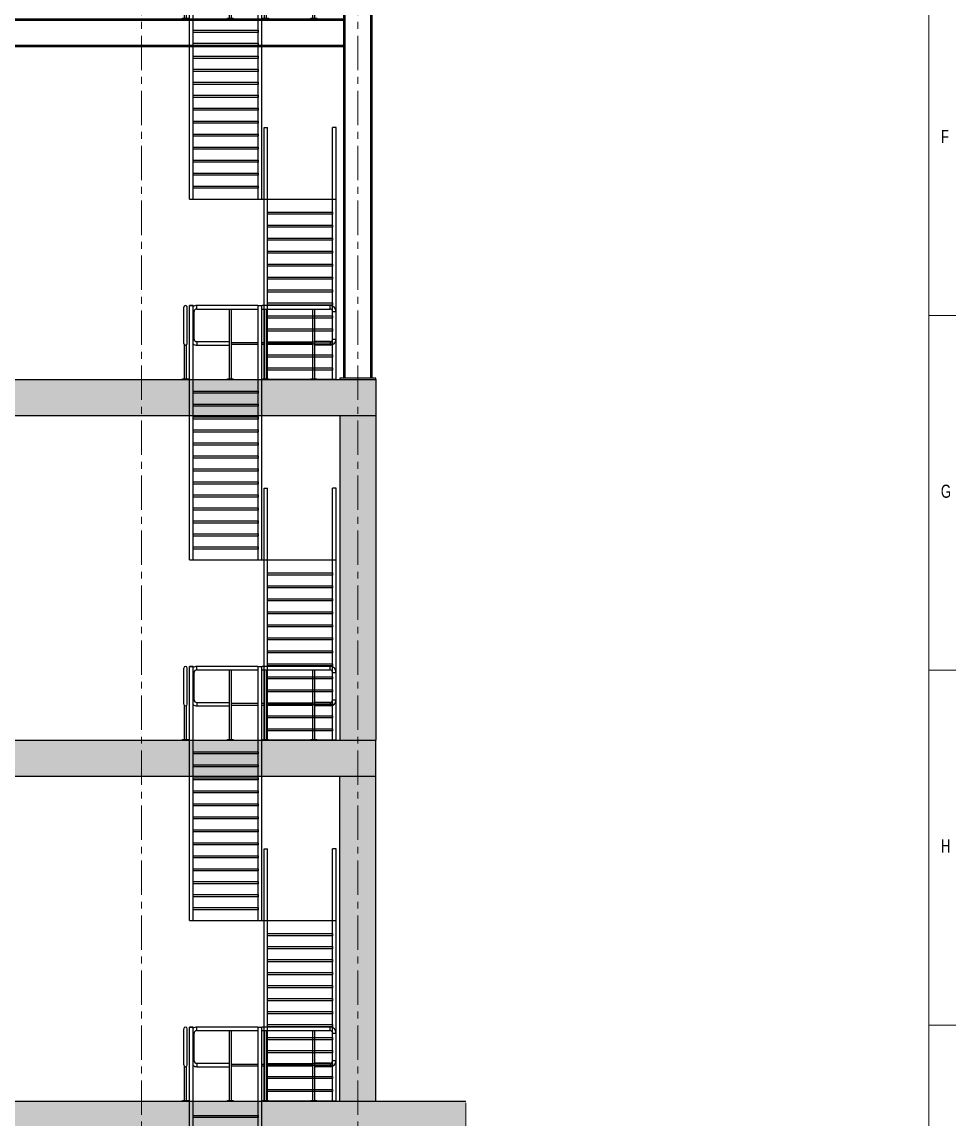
# Model space of a CAD drawing. Header units: millimetres. Extents: x 3220 to 226993, y 817 to 176024.
# Drawn here: x 130748 to 143603, y 77292 to 92497 of the extents above; entities that cross this region are included whole.
import ezdxf

# ---------------------------------------------------------------- set-up
doc = ezdxf.new("R2010")
doc.units = ezdxf.units.MM
doc.linetypes.add('AXES', pattern=[50.8, 31.75, -6.35, 6.35, -6.35])
doc.layers.add('Axe', color=1, linetype='AXES', lineweight=9)
doc.styles.add('SLDTEXTSTYLE0', font='TXT', dxfattribs={"width": 0.75})

# ---------------------------------------------------------------- blocks, each defined once
blk = doc.blocks.new('section 7-6')
h = blk.add_hatch()
h.set_pattern_fill('AR-CONC', color=256, scale=3)
h.set_pattern_definition([(50, (0, 2000), (546.554, -47.817), [57.15, -628.65]), (355, (0, 2000), (-105.73, 573.17), [45.72, -502.922]), (100.4514, (45.55, 1996), (440.824, 525.353), [48.57, -534.27]), (46.1842, (0, 2152.4), (813.237, -126.127), [85.725, -942.975]), (96.6356, (67.8, 2141.9), (712.212, 742.278), [72.855, -801.407]), (351.184, (0, 2152.4), (712.212, 742.28), [68.58, -754.38]), (21, (76.2, 2114.3), (454.843, -306.796), [57.15, -628.65]), (326, (76.2, 2114.3), (185.406, 552.564), [45.72, -502.92]), (71.4514, (114.1, 2088.73), (640.249, 245.768), [48.57, -534.27]), (37.5, (0, 2000), (9.2658, 253.6651), [0, -496.824, 0, -510.54, 0, -504.825]), (7.5, (0, 2000), (200.459, 300.5417), [0, -291.084, 0, -485.394, 0, -192.405]), (327.5, (-169.93, 2000), (406.7718, -17.1862), [0, -190.5, 0, -594.36, 0, -788.67]), (317.5, (-246.13, 2000), (444.3875, 76.2795), [0, -247.65, 0, -394.716, 0, -560.07])])
h.paths.add_polyline_path([(0, 9500), (-250, 9500), (-250, 5000), (0, 5000)])
h.paths.add_polyline_path([(250, 9500), (0, 9500), (0, 5000), (250, 5000)])
h.paths.add_polyline_path([(0, 10000), (-250, 10000), (-250, 9500), (0, 9500)])
h.paths.add_polyline_path([(3000, 10000), (0, 10000), (0, 9500), (250, 9500), (3000, 9500)])
h.paths.add_polyline_path([(6000, 10000), (3000, 10000), (3000, 9500), (6000, 9500)])
h.paths.add_polyline_path([(9000, 10000), (6000, 10000), (6000, 9500), (9000, 9500)])
h.paths.add_polyline_path([(12000, 10000), (9000, 10000), (9000, 9500), (12000, 9500)])
h.paths.add_polyline_path([(15000, 10000), (12000, 10000), (12000, 9500), (15000, 9500)])
h.paths.add_polyline_path([(15000, 10000), (15000, 9500), (15250, 9500), (17750, 9500), (15000, 9500)])
h.paths.add_polyline_path([(15000, 9500), (14750, 9500), (14750, 5000), (15000, 5000)])
h.paths.add_polyline_path([(15250, 9500), (15000, 9500), (15000, 5000), (15250, 5000)])
h.paths.add_polyline_path([(15250, 10000), (15000, 10000), (15000, 9500), (15250, 9500)], flags=17)
h = blk.add_hatch()
h.set_pattern_fill('AR-CONC', color=256, scale=3)
h.set_pattern_definition([(50, (0, 1000), (546.554, -47.817), [57.15, -628.65]), (355, (0, 1000), (-105.73, 573.17), [45.72, -502.922]), (100.4514, (45.55, 996), (440.824, 525.353), [48.57, -534.27]), (46.184, (0, 1152.4), (813.237, -126.127), [85.725, -942.975]), (96.6356, (67.8, 1141.9), (712.212, 742.28), [72.855, -801.407]), (351.184, (0, 1152.4), (712.212, 742.28), [68.58, -754.38]), (21, (76.2, 1114.3), (454.843, -306.796), [57.15, -628.65]), (326, (76.2, 1114.3), (185.406, 552.564), [45.72, -502.92]), (71.4514, (114.1, 1088.73), (640.25, 245.768), [48.57, -534.27]), (37.5, (0, 1000), (9.2658, 253.665), [0, -496.824, 0, -510.54, 0, -504.825]), (7.5, (0, 1000), (200.459, 300.5417), [0, -291.084, 0, -485.394, 0, -192.405]), (327.5, (-169.93, 1000), (406.7718, -17.1862), [0, -190.5, 0, -594.36, 0, -788.67]), (317.5, (-246.13, 1000), (444.3875, 76.2795), [0, -247.65, 0, -394.716, 0, -560.07])])
h.paths.add_polyline_path([(0, 4500), (-250, 4500), (-250, 0), (0, 0)])
h.paths.add_polyline_path([(250, 4500), (0, 4500), (0, 0), (250, 0)])
h.paths.add_polyline_path([(0, 5000), (-250, 5000), (-250, 4500), (0, 4500)])
h.paths.add_polyline_path([(3000, 5000), (0, 5000), (0, 4500), (250, 4500), (3000, 4500)])
h.paths.add_polyline_path([(6000, 5000), (3000, 5000), (3000, 4500), (3250, 4500), (6000, 4500)])
h.paths.add_polyline_path([(9000, 5000), (6000, 5000), (6000, 4500), (6250, 4500), (9000, 4500)])
h.paths.add_polyline_path([(12000, 5000), (9000, 5000), (9000, 4500), (9250, 4500), (12000, 4500)])
h.paths.add_polyline_path([(15000, 5000), (12000, 5000), (12000, 4500), (12250, 4500), (15000, 4500)])
h.paths.add_polyline_path([(14750, 5000), (15000, 5000), (15000, 4500), (14750, 4500)], flags=17)
h.paths.add_polyline_path([(15000, 5000), (14750, 5000), (14750, 4500), (15000, 4500)], flags=17)
h.paths.add_polyline_path([(15250, 5000), (15000, 5000), (15000, 4500), (15250, 4500)])
h.paths.add_polyline_path([(15250, 4500), (15000, 4500), (15000, 0), (15250, 0)])
h.paths.add_polyline_path([(15000, 4500), (14750, 4500), (14750, 0), (15000, 0)])
h = blk.add_hatch()
h.set_pattern_fill('AR-CONC', color=256, scale=3)
h.paths.add_polyline_path([(-250, 0), (-1500, 0), (-1500, -500), (-250, -500)])
h.paths.add_polyline_path([(0, 0), (-250, 0), (-250, -500), (0, -500)])
h.paths.add_polyline_path([(250, 0), (0, 0), (0, -500), (250, -500)])
h.paths.add_polyline_path([(3000, 0), (250, 0), (250, -500), (3000, -500)])
h.paths.add_polyline_path([(6000, 0), (3000, 0), (3000, -500), (3250, -500), (6000, -500)])
h.paths.add_polyline_path([(9000, 0), (6000, 0), (6000, -500), (6250, -500), (9000, -500)])
h.paths.add_polyline_path([(12000, 0), (9000, 0), (9000, -500), (9250, -500), (12000, -500)])
h.paths.add_polyline_path([(14750, 0), (12000, 0), (12000, -500), (14750, -500)])
h.paths.add_polyline_path([(14750, 0), (14750, -500)])
h.paths.add_polyline_path([(15000, 0), (14750, 0), (14750, -500), (15000, -500)])
h.paths.add_polyline_path([(15250, 0), (15000, 0), (15000, -500), (15250, -500)])
h.paths.add_polyline_path([(16500, 0), (15250, 0), (15250, -500), (16500, -500)])
for p, q in [((-250, 10000), (15250, 10000)), ((15250, 10000), (15250, 5000)), ((250, 9500), (14750, 9500)), ((14750, 9500), (14750, 5000)), ((14750, 9500), (15250, 9500)), ((-1500, 0), (16500, 0))]:
    blk.add_line(p, q)
for points in [[(15195, 31980), (15195, 10020), (14805, 10020), (14805, 31980)], [(14824, 10020), (14824, 31980), (15176, 31980), (15176, 10020)], [(14805, 14610), (9130, 14610), (9130, 15000), (14805, 15000)], [(9130, 14981), (14805, 14981), (14805, 14629), (9130, 14629)], [(14750, 10000), (15250, 10000), (15250, 10020), (14750, 10020)]]:
    blk.add_lwpolyline(points, close=True)
for points in [[(-250, 0), (-250, 5000), (15250, 5000)], [(15250, 0), (15250, 5000)], [(250, 0), (250, 4500), (15250, 4500)], [(14750, 0), (14750, 4500)]]:
    blk.add_lwpolyline(points)
at = {"layer": 'Axe', "ltscale": 15}
for p, q in [((12000, -4000), (12000, 32506)), ((15000, -4000), (15000, 32000)), ((15000, -4000), (15000, 32000)), ((16500, -500), (16500, 0))]:
    blk.add_line(p, q, dxfattribs=at)
blk = doc.blocks.new('A1 E1-200')
at = {"color": 1, "linetype": 'Continuous', "lineweight": 18}
blk.add_line((-1960, 1960), (-1960, 114440), dxfattribs=at)
at = {"color": 5, "linetype": 'Continuous', "lineweight": 15}
for p, q in [((-1959, 58212), (-979, 58212)), ((-979, 48414), (-1959, 48414)), ((-979, 38616), (-1959, 38616))]:
    blk.add_line(p, q, dxfattribs=at)
at = {"color": 5, "linetype": 'Continuous', "lineweight": 15, "char_height": 363, "attachment_point": 1, "style": 'SLDTEXTSTYLE0'}
for s, insert in [('F', (-1632, 63340)), ('G', (-1632, 53542)), ('H', (-1632, 43744))]:
    blk.add_mtext(s, dxfattribs=dict(at, insert=insert))
blk = doc.blocks.new('escalier 5 m L')
at = {"color": 76}
for p, q in [((-81, 5500, 0), (-81, 6000, 0)), ((-33, 5500, 0), (-33, 6000, 0)), ((48, 6024, 0), (0, 6024, 0)), ((0, 2500, 0), (0, 6024, 0)), ((0, 6024, 0), (48, 6024, 0)), ((48, 2500, 0), (48, 6024, 0)), ((63, 5940, 0), (48, 5940, 0)), ((63, 5560, 0), (63, 5940, 0)), ((946, 6024, 0), (99, 6024, 0)), ((99, 5976, 0), (99, 6024, 0)), ((99, 5976, 0), (946, 5976, 0)), ((553, 5008, 0), (553, 5976, 0)), ((579, 5008, 0), (579, 5976, 0)), ((946, 6024, 0), (1006, 6024, 0)), ((952, 6024, 0), (1000, 6024, 0)), ((952, 2500, 0), (952, 6024, 0)), ((1000, 2500, 0), (1000, 6024, 0)), ((1948, 6024, 0), (1006, 6024, 0)), ((1006, 5976, 0), (1948, 5976, 0)), ((1041, 5008), (1041, 5976)), ((1067, 5008), (1067, 5976)), ((1710, 5008, 0), (1710, 5976, 0)), ((1736, 5008, 0), (1736, 5976, 0)), ((1948, 5976, 0), (1948, 6024, 0)), ((1984, 5560, 0), (1984, 5940, 0)), ((1984, 5940, 0), (2032, 5940, 0)), ((2032, 5560, 0), (2032, 5940, 0)), ((-70, 5008, 0), (-70, 5480, 0)), ((-44, 5008, 0), (-44, 5480, 0)), ((63, 5560, 0), (48, 5560, 0)), ((99, 5524, 0), (553, 5524, 0)), ((99, 5524, 0), (99, 5476, 0)), ((99, 5476, 0), (553, 5476, 0)), ((581, 5513, 0), (952, 5513, 0)), ((581, 5487, 0), (952, 5487, 0)), ((1000, 5513, 0), (1041, 5513, 0)), ((1000, 5487, 0), (1041, 5487, 0)), ((1067, 5513, 0), (1710, 5513, 0)), ((1067, 5487, 0), (1710, 5487, 0)), ((1948, 5524, 0), (1736, 5524, 0)), ((1948, 5476, 0), (1736, 5476, 0)), ((1948, 5524, 0), (1948, 5476, 0)), ((1984, 5560, 0), (2032, 5560, 0)), ((1032, 3494, 0), (1080, 3494, 0)), ((1032, 0), (1032, 3494, 0)), ((1080, 0), (1080, 3494, 0)), ((2032, 3494, 0), (1984, 3494, 0)), ((1984, 0), (1984, 3494, 0)), ((2032, 0), (2032, 3494, 0)), ((0, 2500, 0), (2032, 2500, 0)), ((2032, 0), (1032, 0))]:
    blk.add_line(p, q, dxfattribs=at)
at = {"color": 76, "elevation": 0}
for points in [[(-17, 5000), (-97, 5000), (-97, 5008), (-17, 5008)], [(606, 5000), (526, 5000), (526, 5008), (606, 5008)], [(1094, 5000), (1014, 5000), (1014, 5008), (1094, 5008)], [(1763, 5000), (1683, 5000), (1683, 5008), (1763, 5008)]]:
    blk.add_lwpolyline(points, close=True, dxfattribs=at)
at = {"color": 5, "elevation": 0}
for points in [[(952, 4810), (48, 4810), (48, 4840), (952, 4840)], [(952, 4630), (48, 4630), (48, 4660), (952, 4660)], [(952, 4450), (48, 4450), (48, 4480), (952, 4480)], [(952, 4270), (48, 4270), (48, 4300), (952, 4300)], [(952, 4090), (48, 4090), (48, 4120), (952, 4120)], [(952, 3910), (48, 3910), (48, 3940), (952, 3940)], [(952, 3730), (48, 3730), (48, 3760), (952, 3760)], [(952, 3550), (48, 3550), (48, 3580), (952, 3580)], [(952, 3370), (48, 3370), (48, 3400), (952, 3400)], [(952, 3190), (48, 3190), (48, 3220), (952, 3220)], [(952, 3010), (48, 3010), (48, 3040), (952, 3040)], [(952, 2830), (48, 2830), (48, 2860), (952, 2860)], [(952, 2650), (48, 2650), (48, 2680), (952, 2680)], [(1984, 2290), (1080, 2290), (1080, 2320), (1984, 2320)], [(1984, 2110), (1080, 2110), (1080, 2140), (1984, 2140)], [(1984, 1930), (1080, 1930), (1080, 1960), (1984, 1960)], [(1984, 1750), (1080, 1750), (1080, 1780), (1984, 1780)], [(1984, 1570), (1080, 1570), (1080, 1600), (1984, 1600)], [(1984, 1390), (1080, 1390), (1080, 1420), (1984, 1420)], [(1984, 1210), (1080, 1210), (1080, 1240), (1984, 1240)], [(1984, 1030), (1080, 1030), (1080, 1060), (1984, 1060)], [(1984, 850), (1080, 850), (1080, 880), (1984, 880)], [(1984, 670), (1080, 670), (1080, 700), (1984, 700)], [(1984, 490), (1080, 490), (1080, 520), (1984, 520)], [(1984, 310), (1080, 310), (1080, 340), (1984, 340)], [(1984, 130), (1080, 130), (1080, 160), (1984, 160)]]:
    blk.add_lwpolyline(points, close=True, dxfattribs=at)
at = {"color": 76}
for centre, radius, start, end in [((-57, 6000, 0), 24, 0, 180), ((99, 5940, 0), 84, 90, 127.3832), ((99, 5940, 0), 36, 90, 180), ((1948, 5940, 0), 84, 0, 90), ((1948, 5940, 0), 36, 0, 90), ((-57, 5500, 0), 24, 180, 0), ((99, 5560, 0), 84, 232.6168, 270), ((99, 5560, 0), 36, 180, 270), ((1948, 5560, 0), 36, 270, 0), ((1948, 5560, 0), 84, 270, 0)]:
    blk.add_arc(centre, radius, start, end, dxfattribs=at)
blk = doc.blocks.new('escalier 3.5 m L')
at = {"color": 76}
for p, q in [((-2113, 4000, 0), (-2113, 4500, 0)), ((-2065, 4000, 0), (-2065, 4500, 0)), ((-1984, 4524, 0), (-2032, 4524, 0)), ((-2032, 940, 0), (-2032, 4524, 0)), ((-2032, 4524, 0), (-1984, 4524, 0)), ((-1984, 940, 0), (-1984, 4524, 0)), ((-1969, 4440, 0), (-1984, 4440, 0)), ((-1969, 4060, 0), (-1969, 4440, 0)), ((-1086, 4524, 0), (-1933, 4524, 0)), ((-1933, 4476, 0), (-1933, 4524, 0)), ((-1933, 4476, 0), (-1086, 4476, 0)), ((-1479, 3508, 0), (-1479, 4476, 0)), ((-1453, 3508, 0), (-1453, 4476, 0)), ((-1086, 4524, 0), (-1026, 4524, 0)), ((-1080, 4524, 0), (-1032, 4524, 0)), ((-1080, 940, 0), (-1080, 4524, 0)), ((-1032, 940, 0), (-1032, 4524, 0)), ((-84, 4524, 0), (-1026, 4524, 0)), ((-1026, 4476, 0), (-84, 4476, 0)), ((-991, 3508, 0), (-991, 4476, 0)), ((-965, 3508, 0), (-965, 4476, 0)), ((-322, 3508, 0), (-322, 4476, 0)), ((-296, 3508, 0), (-296, 4476, 0)), ((-84, 4476, 0), (-84, 4524, 0)), ((-48, 4060, 0), (-48, 4440, 0)), ((-48, 4440, 0), (0, 4440, 0)), ((0, 4060, 0), (0, 4440, 0)), ((-2102, 3508, 0), (-2102, 3980, 0)), ((-2076, 3508, 0), (-2076, 3980, 0)), ((-1969, 4060, 0), (-1984, 4060, 0)), ((-1933, 4024, 0), (-1479, 4024, 0)), ((-1933, 4024, 0), (-1933, 3976, 0)), ((-1933, 3976, 0), (-1479, 3976, 0)), ((-1451, 4013, 0), (-1080, 4013, 0)), ((-1451, 3987, 0), (-1080, 3987, 0)), ((-1032, 4013, 0), (-991, 4013, 0)), ((-1032, 3987, 0), (-991, 3987, 0)), ((-965, 4013, 0), (-322, 4013, 0)), ((-965, 3987, 0), (-322, 3987, 0)), ((-84, 4024, 0), (-296, 4024, 0)), ((-84, 3976, 0), (-296, 3976, 0)), ((-84, 4024, 0), (-84, 3976, 0)), ((-48, 4060, 0), (0, 4060, 0)), ((-1000, 1934, 0), (-952, 1934, 0)), ((-1000, 0), (-1000, 1934, 0)), ((-952, 0), (-952, 1934, 0)), ((0, 1934, 0), (-48, 1934, 0)), ((-48, 0), (-48, 1934, 0)), ((0, 0), (0, 1934, 0)), ((-2032, 940, 0), (0, 940, 0)), ((0, 0), (-1000, 0))]:
    blk.add_line(p, q, dxfattribs=at)
at = {"color": 76, "elevation": 0}
for points in [[(-2049, 3500), (-2129, 3500), (-2129, 3508), (-2049, 3508)], [(-1426, 3500), (-1506, 3500), (-1506, 3508), (-1426, 3508)], [(-938, 3500), (-1018, 3500), (-1018, 3508), (-938, 3508)], [(-269, 3500), (-349, 3500), (-349, 3508), (-269, 3508)]]:
    blk.add_lwpolyline(points, close=True, dxfattribs=at)
at = {"color": 5, "elevation": 0}
for points in [[(-1080, 3270), (-1984, 3270), (-1984, 3300), (-1080, 3300)], [(-1080, 3090), (-1984, 3090), (-1984, 3120), (-1080, 3120)], [(-1080, 2910), (-1984, 2910), (-1984, 2940), (-1080, 2940)], [(-1080, 2730), (-1984, 2730), (-1984, 2760), (-1080, 2760)], [(-1080, 2550), (-1984, 2550), (-1984, 2580), (-1080, 2580)], [(-1080, 2370), (-1984, 2370), (-1984, 2400), (-1080, 2400)], [(-1080, 2190), (-1984, 2190), (-1984, 2220), (-1080, 2220)], [(-1080, 2010), (-1984, 2010), (-1984, 2040), (-1080, 2040)], [(-1080, 1830), (-1984, 1830), (-1984, 1860), (-1080, 1860)], [(-1080, 1650), (-1984, 1650), (-1984, 1680), (-1080, 1680)], [(-1080, 1470), (-1984, 1470), (-1984, 1500), (-1080, 1500)], [(-1080, 1290), (-1984, 1290), (-1984, 1320), (-1080, 1320)]]:
    blk.add_lwpolyline(points, close=True, dxfattribs=at)
at = {"color": 5}
for points in [[(-1080, 1110), (-1984, 1110), (-1984, 1140), (-1080, 1140)], [(-48, 710), (-952, 710), (-952, 740), (-48, 740)], [(-48, 530), (-952, 530), (-952, 560), (-48, 560)], [(-48, 350), (-952, 350), (-952, 380), (-48, 380)], [(-48, 170), (-952, 170), (-952, 200), (-48, 200)]]:
    blk.add_lwpolyline(points, close=True, dxfattribs=at)
at = {"color": 76}
for centre, radius, start, end in [((-2089, 4500, 0), 24, 0, 180), ((-1933, 4440, 0), 84, 90, 127.3832), ((-1933, 4440, 0), 36, 90, 180), ((-84, 4440, 0), 84, 0, 90), ((-84, 4440, 0), 36, 0, 90), ((-2089, 4000, 0), 24, 180, 0), ((-1933, 4060, 0), 84, 232.6168, 270), ((-1933, 4060, 0), 36, 180, 270), ((-84, 4060, 0), 36, 270, 0), ((-84, 4060, 0), 84, 270, 0)]:
    blk.add_arc(centre, radius, start, end, dxfattribs=at)

msp = doc.modelspace()

# ---------------------------------------------------------------- block references
at = {"xscale": 0.5017310599597968, "yscale": 0.5017310599597968, "zscale": 0.5017310599597968}
msp.add_blockref('A1 E1-200', (144308.2, 59220.8), dxfattribs=at)
for name, p in [('section 7-6', (120404.1, 77542.4)), ('escalier 5 m L', (133072.1, 87542.4)), ('escalier 5 m L', (133072.1, 82542.4)), ('escalier 5 m L', (133072.1, 77542.4)), ('escalier 3.5 m L', (135104.1, 74042.4))]:
    msp.add_blockref(name, p)

doc.saveas('drawing.dxf')
